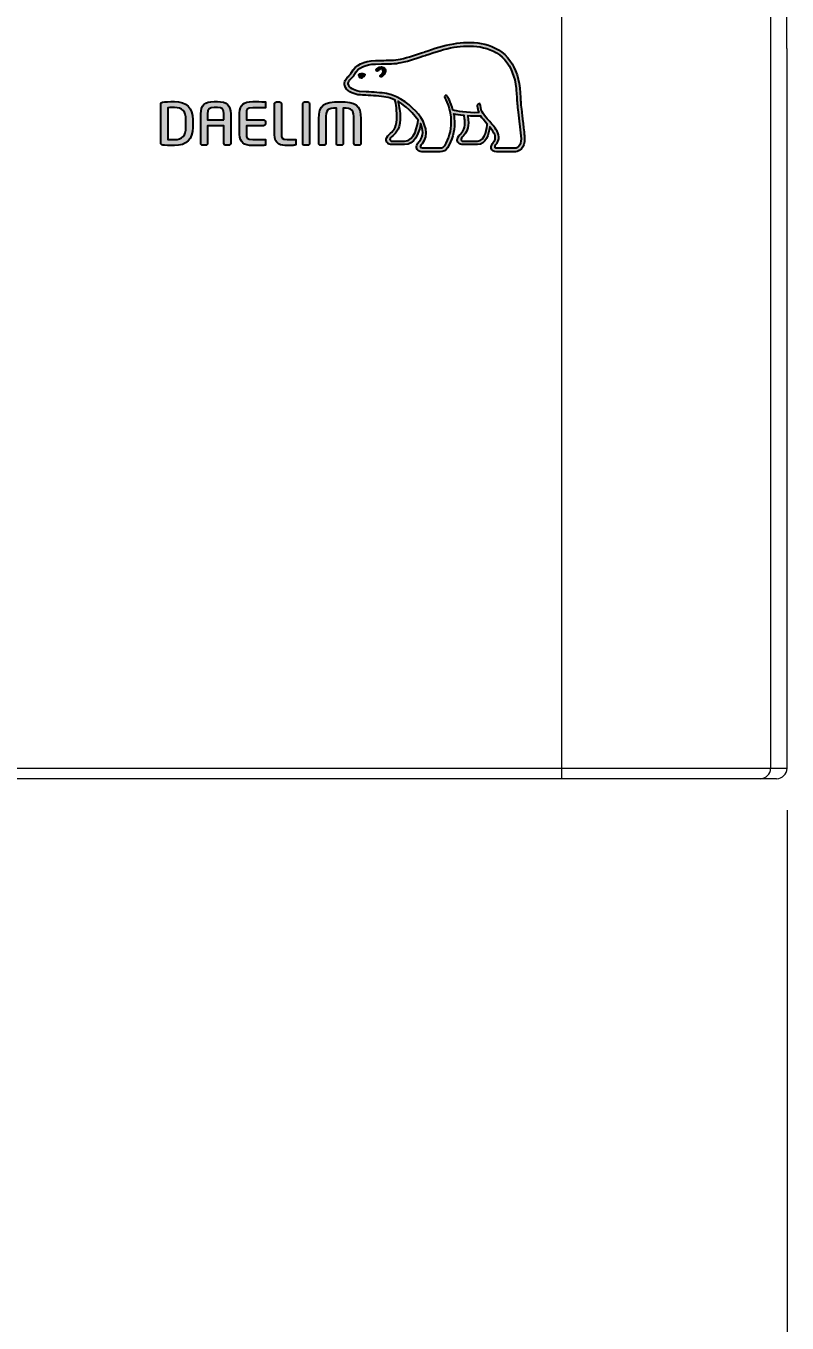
# Model space of a CAD drawing. Extents: x 4791 to 7950, y -233 to 2082.
# Drawn here: x 5940.9 to 6013.8, y 175.9 to 300.2 of the extents above; entities that cross this region are included whole.
import ezdxf

# ---------------------------------------------------------------- set-up
doc = ezdxf.new("R2010")
doc.units = 0
doc.header["$LTSCALE"] = 1.7
doc.header["$MEASUREMENT"] = 0
doc.header["$PDMODE"] = 3
doc.header["$PDSIZE"] = -10
doc.layers.get('0').update_dxf_attribs({"linetype": 'CONTINUOUS'})
doc.layers.get('DEFPOINTS').update_dxf_attribs({"linetype": 'CONTINUOUS'})
doc.layers.add('1', color=7, linetype='CONTINUOUS', true_color=0xffffff)
doc.layers.add('레이어 1', color=7, linetype='CONTINUOUS')
doc.layers.add('레이어 4', color=7, linetype='CONTINUOUS')
doc.styles.add('Daelim Dimension', font='')
doc.styles.get('Daelim Dimension').set_extended_font_data('나눔고딕')
doc.dimstyles.new('DEFAULT', dxfattribs={"dimscale": 2, "dimtxt": 2, "dimasz": 2, "dimexe": 0, "dimexo": 2, "dimgap": 1, "dimtad": 1, "dimdec": 1, "dimzin": 9, "dimdsep": 46, "dimtxsty": 'Daelim Dimension', "dimcen": 0.5, "dimclrd": 252, "dimclre": 252, "dimclrt": 3, "dimadec": 1, "dimazin": 0, "dimtfac": 1, "dimtdec": 1, "dimtix": 1, "dimtmove": 0, "dimatfit": 3, "dimfxl": 1, "dimtolj": 1, "dimtzin": 1, "dimlwd": 9, "dimlwe": 9, "dimarcsym": 0})

# ---------------------------------------------------------------- blocks, each defined once
blk = doc.blocks.new('*D10')
at = {"color": 5, "lineweight": 9, "ltscale": 0.5, "transparency": 16777216}
for p, q in [((6013.8, 225.09), (6013.8, 81.93)), ((5468.8, 224.09), (5468.8, 81.93)), ((5476.8, 83.93), (6005.8, 83.93))]:
    blk.add_line(p, q, dxfattribs=at)
at = {"color": 5, "ltscale": 0.5, "transparency": 16777216}
for points in [[(5476.8, 85.26), (5476.8, 82.59), (5468.8, 83.93)], [(6005.8, 85.26), (6005.8, 82.59), (6013.8, 83.93)]]:
    blk.add_solid(points, dxfattribs=at)
at = {"layer": 'DEFPOINTS', "color": 0, "ltscale": 0.5, "transparency": 16777216}
for p in [(6013.8, 229.09), (5468.8, 228.09), (6013.8, 83.93)]:
    blk.add_point(p, dxfattribs=at)
at = {"color": 7, "ltscale": 0.5, "transparency": 16777216, "insert": (5741.3, 96.7), "char_height": 20, "attachment_point": 5, "style": 'Daelim Dimension'}
blk.add_mtext('\\A1;545', dxfattribs=at)

msp = doc.modelspace()

# ---------------------------------------------------------------- hatches: boundary and pattern name
at = {"ltscale": 0.5, "true_color": 0x939598}
h = msp.add_hatch(color=252, dxfattribs=at)
h.dxf.hatch_style = 1
edge = h.paths.add_edge_path()
edge.add_spline(control_points=[(5973.35, 295.53), (5973.4, 295.6), (5973.36, 295.61), (5973.36, 295.61), (5973.34, 295.62), (5973.32, 295.63), (5973.3, 295.63)], knot_values=[0.937491, 0.937491, 0.937491, 0.937491, 1.937491, 1.937491, 1.937491, 2, 2, 2, 2], degree=3, periodic=0)
edge.add_spline(control_points=[(5973.3, 295.63), (5973.27, 295.65), (5973.23, 295.65), (5973.19, 295.66)], knot_values=[0.812494, 0.812494, 0.812494, 0.812494, 0.937491, 0.937491, 0.937491, 0.937491], degree=3, periodic=0)
edge.add_spline(control_points=[(5973.19, 295.66), (5973.16, 295.66), (5973.12, 295.67), (5973.09, 295.67)], knot_values=[0.687496, 0.687496, 0.687496, 0.687496, 0.812494, 0.812494, 0.812494, 0.812494], degree=3, periodic=0)
edge.add_spline(control_points=[(5973.09, 295.67), (5973.06, 295.67), (5973.03, 295.67), (5973, 295.67)], knot_values=[0.562499, 0.562499, 0.562499, 0.562499, 0.687496, 0.687496, 0.687496, 0.687496], degree=3, periodic=0)
edge.add_spline(control_points=[(5973, 295.67), (5972.96, 295.66), (5972.92, 295.66), (5972.89, 295.65)], knot_values=[0.375003, 0.375003, 0.375003, 0.375003, 0.562499, 0.562499, 0.562499, 0.562499], degree=3, periodic=0)
edge.add_spline(control_points=[(5972.89, 295.65), (5972.85, 295.64), (5972.82, 295.63), (5972.81, 295.62)], knot_values=[0.125007, 0.125007, 0.125007, 0.125007, 0.375003, 0.375003, 0.375003, 0.375003], degree=3, periodic=0)
edge.add_spline(control_points=[(5972.81, 295.62), (5972.8, 295.62), (5972.8, 295.62), (5972.8, 295.62)], knot_values=[0, 0, 0, 0, 0.125007, 0.125007, 0.125007, 0.125007], degree=3, periodic=0)
edge.add_spline(control_points=[(5972.8, 295.62), (5972.74, 295.6), (5972.75, 295.54), (5972.75, 295.54), (5972.75, 295.54), (5972.75, 295.46), (5972.88, 295.31)], knot_values=[4, 4, 4, 4, 5, 5, 5, 6, 6, 6, 6], degree=3, periodic=0)
edge.add_spline(control_points=[(5972.88, 295.31), (5972.94, 295.24), (5973.05, 295.28), (5973.05, 295.28), (5973.05, 295.28), (5973.2, 295.32), (5973.35, 295.53)], knot_values=[2, 2, 2, 2, 3, 3, 3, 4, 4, 4, 4], degree=3, periodic=0)
at = {"layer": '레이어 1', "true_color": 0x939598}
h = msp.add_hatch(color=252, dxfattribs=at)
h.dxf.hatch_style = 1
edge = h.paths.add_edge_path(flags=16)
edge.add_spline(control_points=[(5988.09, 288.71), (5987.92, 288.52), (5987.71, 288.52), (5987.7, 288.52), (5987.7, 288.52), (5986, 288.52), (5986, 288.52), (5985.93, 288.52), (5985.88, 288.54), (5985.85, 288.57), (5985.83, 288.59), (5985.82, 288.63), (5985.82, 288.68), (5985.82, 288.78), (5985.89, 288.86), (5985.96, 288.96), (5986.03, 289.05), (5986.1, 289.13), (5986.13, 289.24), (5986.23, 289.49), (5986.22, 289.76), (5986.1, 289.99), (5985.9, 290.42), (5985.6, 290.76), (5985.31, 291.08), (5985.31, 291.08), (5985.22, 291.19), (5985.22, 291.19), (5984.84, 291.61), (5984.45, 292.04), (5984.42, 292.63), (5984.41, 292.75), (5984.36, 292.82), (5984.28, 292.82), (5984.28, 292.82), (5984.17, 292.76), (5984.17, 292.76), (5984.14, 292.73), (5984.12, 292.68), (5984.12, 292.62), (5984.12, 292.62), (5984.12, 292.6), (5984.12, 292.6), (5984.14, 292.39), (5984.19, 292.18), (5984.28, 291.97), (5984.28, 291.97), (5984.29, 291.94), (5984.29, 291.94), (5984.29, 291.94), (5984.27, 291.94), (5984.27, 291.94), (5983.17, 291.9), (5982.09, 292.11), (5981.78, 292.18), (5981.58, 292.97), (5981.27, 293.49), (5981.25, 293.51), (5981.23, 293.55), (5981.19, 293.58), (5981.15, 293.59), (5981.15, 293.59), (5981.06, 293.58), (5981.05, 293.58), (5981.04, 293.56), (5981.03, 293.54), (5980.99, 293.49), (5980.99, 293.49), (5980.99, 293.46), (5980.99, 293.46), (5980.99, 293.46), (5981.01, 293.35), (5981.01, 293.35), (5981.04, 293.31), (5981.6, 292.33), (5981.6, 291.02), (5981.6, 290.22), (5981.39, 289.46), (5980.97, 288.76), (5980.87, 288.6), (5980.74, 288.52), (5980.55, 288.52), (5980.55, 288.52), (5978.86, 288.52), (5978.86, 288.52), (5978.81, 288.52), (5978.69, 288.56), (5978.69, 288.68), (5978.69, 288.75), (5978.75, 288.86), (5978.86, 288.98), (5979.56, 289.76), (5979.15, 290.98), (5978.48, 291.78), (5977.83, 292.55), (5976.77, 293.53), (5975.41, 293.77), (5974.93, 293.86), (5974.13, 293.9), (5973.49, 293.94), (5973.49, 293.94), (5972.85, 293.98), (5972.85, 293.98), (5972.51, 294.01), (5971.97, 294.21), (5971.8, 294.53), (5971.73, 294.66), (5971.74, 294.79), (5971.82, 294.94), (5971.88, 295.04), (5971.96, 295.11), (5972.05, 295.21), (5972.16, 295.32), (5972.27, 295.43), (5972.35, 295.58), (5972.35, 295.58), (5972.38, 295.62), (5972.38, 295.62), (5972.7, 296.24), (5973.37, 296.57), (5974.37, 296.6), (5974.37, 296.6), (5974.93, 296.61), (5974.93, 296.61), (5975.55, 296.61), (5976.25, 296.61), (5976.82, 296.74), (5977.63, 296.91), (5978.44, 297.19), (5979.16, 297.43), (5979.16, 297.43), (5979.18, 297.44), (5979.18, 297.44), (5980.06, 297.74), (5980.98, 298.05), (5981.91, 298.21), (5983.41, 298.45), (5985.46, 298.44), (5986.76, 296.99), (5987.35, 296.32), (5987.72, 295.4), (5987.85, 294.25), (5987.85, 294.25), (5987.84, 294.25), (5987.84, 294.25), (5987.85, 294.23), (5987.86, 294.1), (5987.91, 293.37), (5987.93, 293.02), (5987.94, 292.65), (5988.04, 291.98), (5988.04, 291.98), (5988.3, 289.72), (5988.3, 289.72), (5988.3, 289.72), (5988.31, 289.44), (5988.31, 289.44), (5988.31, 289.12), (5988.24, 288.87), (5988.09, 288.71)], knot_values=[0, 0, 0, 0, 1, 1, 1, 2, 2, 2, 3, 3, 3, 4, 4, 4, 5, 5, 5, 6, 6, 6, 7, 7, 7, 8, 8, 8, 9, 9, 9, 10, 10, 10, 11, 11, 11, 12, 12, 12, 13, 13, 13, 14, 14, 14, 15, 15, 15, 16, 16, 16, 17, 17, 17, 18, 18, 18, 19, 19, 19, 20, 20, 20, 21, 21, 21, 22, 22, 22, 23, 23, 23, 24, 24, 24, 25, 25, 25, 26, 26, 26, 27, 27, 27, 28, 28, 28, 29, 29, 29, 30, 30, 30, 31, 31, 31, 32, 32, 32, 33, 33, 33, 34, 34, 34, 35, 35, 35, 36, 36, 36, 37, 37, 37, 38, 38, 38, 39, 39, 39, 40, 40, 40, 41, 41, 41, 42, 42, 42, 43, 43, 43, 44, 44, 44, 45, 45, 45, 46, 46, 46, 47, 47, 47, 48, 48, 48, 49, 49, 49, 50, 50, 50, 51, 51, 51, 52, 52, 52, 53, 53, 53, 53], degree=3, periodic=0)
edge = h.paths.add_edge_path(flags=16)
edge.add_spline(control_points=[(5984.15, 289.2), (5984.15, 289.2), (5982.76, 289.2), (5982.76, 289.2), (5982.65, 289.2), (5982.57, 289.28), (5982.57, 289.39), (5982.57, 289.46), (5982.63, 289.55), (5982.69, 289.62), (5982.98, 289.89), (5983.27, 290.26), (5983.27, 290.97), (5983.27, 290.97), (5983.25, 291.29), (5983.25, 291.29), (5983.25, 291.29), (5983.2, 291.61), (5983.2, 291.61), (5983.2, 291.61), (5983.2, 291.63), (5983.2, 291.63), (5983.2, 291.63), (5983.22, 291.62), (5983.22, 291.62), (5983.48, 291.61), (5983.98, 291.58), (5984.46, 291.6), (5984.59, 291.41), (5984.78, 291.16), (5985.07, 290.82), (5985.06, 290.66), (5984.92, 289.2), (5984.15, 289.2)], knot_values=[0, 0, 0, 0, 1, 1, 1, 2, 2, 2, 3, 3, 3, 4, 4, 4, 5, 5, 5, 6, 6, 6, 7, 7, 7, 8, 8, 8, 9, 9, 9, 10, 10, 10, 11, 11, 11, 11], degree=3, periodic=0)
edge = h.paths.add_edge_path(flags=16)
edge.add_spline(control_points=[(5977.16, 289.2), (5977.16, 289.2), (5975.94, 289.2), (5975.94, 289.2), (5975.85, 289.2), (5975.75, 289.28), (5975.75, 289.39), (5975.75, 289.45), (5975.8, 289.54), (5975.91, 289.62), (5976.22, 289.87), (5976.69, 290.24), (5976.74, 291.27), (5976.74, 291.27), (5976.74, 291.55), (5976.74, 291.55), (5976.74, 291.99), (5976.64, 292.52), (5976.55, 292.99), (5976.55, 292.99), (5976.53, 293.04), (5976.53, 293.04), (5976.53, 293.04), (5976.57, 293.01), (5976.57, 293.01), (5976.76, 292.9), (5977.75, 292.22), (5978.46, 291.22), (5978.4, 290.75), (5978.14, 289.2), (5977.16, 289.2)], knot_values=[0, 0, 0, 0, 1, 1, 1, 2, 2, 2, 3, 3, 3, 4, 4, 4, 5, 5, 5, 6, 6, 6, 7, 7, 7, 8, 8, 8, 9, 9, 9, 10, 10, 10, 10], degree=3, periodic=0)
edge = h.paths.add_edge_path()
edge.add_spline(control_points=[(5988.64, 289.75), (5988.64, 289.76), (5988.38, 292.02), (5988.38, 292.02), (5988.29, 292.7), (5988.27, 293.06), (5988.26, 293.38), (5988.26, 293.38), (5988.2, 294.28), (5988.2, 294.28), (5988.06, 295.51), (5987.66, 296.5), (5987.02, 297.22), (5985.62, 298.79), (5983.44, 298.81), (5981.86, 298.55), (5980.88, 298.39), (5979.96, 298.07), (5979.06, 297.76), (5979.06, 297.76), (5979.03, 297.75), (5979.03, 297.75), (5978.33, 297.51), (5977.53, 297.24), (5976.75, 297.07), (5976.21, 296.96), (5975.54, 296.95), (5974.95, 296.95), (5974.95, 296.95), (5974.36, 296.94), (5974.36, 296.94), (5973.23, 296.92), (5972.46, 296.52), (5972.07, 295.78), (5972.07, 295.78), (5972.05, 295.75), (5972.05, 295.75), (5971.99, 295.64), (5971.89, 295.54), (5971.81, 295.46), (5971.71, 295.36), (5971.61, 295.25), (5971.53, 295.12), (5971.45, 294.98), (5971.4, 294.84), (5971.4, 294.7), (5971.4, 294.59), (5971.43, 294.47), (5971.49, 294.36), (5971.73, 293.91), (5972.42, 293.67), (5972.83, 293.64), (5972.83, 293.64), (5973.43, 293.6), (5973.44, 293.6), (5974.04, 293.56), (5974.87, 293.52), (5975.35, 293.43), (5975.63, 293.38), (5975.95, 293.28), (5976.24, 293.14), (5976.26, 293.07), (5976.42, 292.39), (5976.42, 291.55), (5976.42, 291.55), (5976.41, 291.29), (5976.41, 291.29), (5976.37, 290.4), (5975.98, 290.1), (5975.7, 289.87), (5975.67, 289.85), (5975.42, 289.64), (5975.4, 289.39), (5975.39, 289.25), (5975.43, 289.12), (5975.52, 289.03), (5975.61, 288.93), (5975.75, 288.87), (5975.94, 288.87), (5975.94, 288.87), (5977.16, 288.87), (5977.16, 288.87), (5978.08, 288.87), (5978.53, 289.86), (5978.67, 290.78), (5978.67, 290.78), (5978.67, 290.91), (5978.67, 290.91), (5978.67, 290.91), (5978.71, 290.85), (5978.71, 290.85), (5978.82, 290.59), (5978.89, 290.27), (5978.89, 290.04), (5978.89, 289.71), (5978.79, 289.42), (5978.6, 289.21), (5978.55, 289.16), (5978.3, 288.9), (5978.3, 288.65), (5978.3, 288.65), (5978.31, 288.61), (5978.31, 288.61), (5978.34, 288.31), (5978.58, 288.18), (5978.81, 288.18), (5978.81, 288.18), (5980.55, 288.18), (5980.55, 288.18), (5980.86, 288.18), (5981.11, 288.32), (5981.27, 288.58), (5981.71, 289.32), (5981.94, 290.12), (5981.94, 290.95), (5981.94, 291.21), (5981.91, 291.49), (5981.86, 291.78), (5981.86, 291.78), (5981.86, 291.81), (5981.86, 291.81), (5981.86, 291.81), (5981.88, 291.8), (5981.88, 291.8), (5982.09, 291.76), (5982.43, 291.7), (5982.84, 291.66), (5982.84, 291.66), (5982.85, 291.66), (5982.85, 291.66), (5982.85, 291.66), (5982.91, 291.34), (5982.91, 291.34), (5982.91, 291.34), (5982.92, 291.26), (5982.92, 291.26), (5982.92, 291.26), (5982.94, 290.98), (5982.94, 290.98), (5982.94, 290.3), (5982.63, 290.01), (5982.47, 289.85), (5982.46, 289.85), (5982.23, 289.61), (5982.21, 289.41), (5982.21, 289.41), (5982.2, 289.34), (5982.2, 289.34), (5982.2, 289.28), (5982.22, 289.15), (5982.33, 289.03), (5982.43, 288.93), (5982.59, 288.87), (5982.79, 288.87), (5982.79, 288.87), (5984.15, 288.87), (5984.15, 288.87), (5984.97, 288.87), (5985.22, 289.92), (5985.32, 290.51), (5985.32, 290.51), (5985.32, 290.57), (5985.32, 290.57), (5985.32, 290.57), (5985.35, 290.52), (5985.35, 290.52), (5985.54, 290.28), (5985.71, 290.01), (5985.79, 289.84), (5985.83, 289.76), (5985.85, 289.66), (5985.85, 289.56), (5985.85, 289.56), (5985.82, 289.37), (5985.82, 289.37), (5985.79, 289.26), (5985.72, 289.16), (5985.65, 289.07), (5985.54, 288.93), (5985.44, 288.79), (5985.44, 288.62), (5985.44, 288.62), (5985.45, 288.53), (5985.45, 288.53), (5985.5, 288.3), (5985.68, 288.18), (5985.96, 288.18), (5985.96, 288.18), (5987.7, 288.18), (5987.7, 288.18), (5987.74, 288.18), (5988.08, 288.18), (5988.35, 288.47), (5988.56, 288.7), (5988.66, 289.02), (5988.66, 289.44), (5988.66, 289.44), (5988.64, 289.75), (5988.64, 289.75)], knot_values=[0, 0, 0, 0, 1, 1, 1, 2, 2, 2, 3, 3, 3, 4, 4, 4, 5, 5, 5, 6, 6, 6, 7, 7, 7, 8, 8, 8, 9, 9, 9, 10, 10, 10, 11, 11, 11, 12, 12, 12, 13, 13, 13, 14, 14, 14, 15, 15, 15, 16, 16, 16, 17, 17, 17, 18, 18, 18, 19, 19, 19, 20, 20, 20, 21, 21, 21, 22, 22, 22, 23, 23, 23, 24, 24, 24, 25, 25, 25, 26, 26, 26, 27, 27, 27, 28, 28, 28, 29, 29, 29, 30, 30, 30, 31, 31, 31, 32, 32, 32, 33, 33, 33, 34, 34, 34, 35, 35, 35, 36, 36, 36, 37, 37, 37, 38, 38, 38, 39, 39, 39, 40, 40, 40, 41, 41, 41, 42, 42, 42, 43, 43, 43, 44, 44, 44, 45, 45, 45, 46, 46, 46, 47, 47, 47, 48, 48, 48, 49, 49, 49, 50, 50, 50, 51, 51, 51, 52, 52, 52, 53, 53, 53, 54, 54, 54, 55, 55, 55, 56, 56, 56, 57, 57, 57, 58, 58, 58, 59, 59, 59, 60, 60, 60, 61, 61, 61, 62, 62, 62, 63, 63, 63, 64, 64, 64, 65, 65, 65, 66, 66, 66, 66], degree=3, periodic=0)
edge = h.paths.add_edge_path(flags=0)
edge.add_spline(control_points=[(5972.8, 295.62), (5972.8, 295.62), (5973.05, 295.73), (5973.36, 295.61), (5973.36, 295.61), (5973.4, 295.6), (5973.35, 295.53), (5973.2, 295.32), (5973.05, 295.28), (5973.05, 295.28), (5973.05, 295.28), (5972.94, 295.24), (5972.88, 295.31), (5972.75, 295.46), (5972.75, 295.54), (5972.75, 295.54), (5972.75, 295.54), (5972.74, 295.6), (5972.8, 295.62)], knot_values=[0, 0, 0, 0, 1, 1, 1, 2, 2, 2, 3, 3, 3, 4, 4, 4, 5, 5, 5, 6, 6, 6, 6], degree=3, periodic=0)
edge = h.paths.add_edge_path(flags=0)
edge.add_spline(control_points=[(5974.46, 296.09), (5974.43, 296.04), (5974.42, 295.98), (5974.46, 295.94), (5974.5, 295.9), (5974.57, 295.91), (5974.61, 295.95), (5974.63, 295.98), (5974.84, 296.22), (5975.02, 296.1), (5975.08, 296.05), (5975.11, 295.98), (5975.1, 295.9), (5975.08, 295.76), (5974.96, 295.6), (5974.88, 295.55), (5974.83, 295.52), (5974.8, 295.46), (5974.82, 295.41), (5974.85, 295.36), (5974.91, 295.34), (5974.96, 295.37), (5975.11, 295.44), (5975.3, 295.68), (5975.32, 295.9), (5975.34, 296.06), (5975.27, 296.18), (5975.15, 296.27), (5974.88, 296.46), (5974.58, 296.21), (5974.46, 296.09)], knot_values=[0, 0, 0, 0, 1, 1, 1, 2, 2, 2, 3, 3, 3, 4, 4, 4, 5, 5, 5, 6, 6, 6, 7, 7, 7, 8, 8, 8, 9, 9, 9, 10, 10, 10, 10], degree=3, periodic=0)
edge = h.paths.add_edge_path(flags=0)
edge.add_spline(control_points=[(5974.43, 295.9), (5974.43, 295.9), (5974.43, 295.9), (5974.43, 295.9), (5974.43, 295.9), (5974.43, 295.9), (5974.43, 295.9)], knot_values=[0, 0, 0, 0, 1, 1, 1, 2, 2, 2, 2], degree=3, periodic=0)
h = msp.add_hatch(color=252, dxfattribs=at)
h.dxf.hatch_style = 2
edge = h.paths.add_edge_path()
edge.add_spline(control_points=[(5974.46, 296.09), (5974.43, 296.04), (5974.42, 295.98), (5974.46, 295.94), (5974.5, 295.9), (5974.57, 295.91), (5974.61, 295.95), (5974.63, 295.98), (5974.84, 296.22), (5975.02, 296.1), (5975.08, 296.05), (5975.11, 295.98), (5975.1, 295.9), (5975.08, 295.76), (5974.96, 295.6), (5974.88, 295.55), (5974.83, 295.52), (5974.8, 295.46), (5974.82, 295.41), (5974.85, 295.36), (5974.91, 295.34), (5974.96, 295.37), (5975.11, 295.44), (5975.3, 295.68), (5975.32, 295.9), (5975.34, 296.06), (5975.27, 296.18), (5975.15, 296.27), (5974.88, 296.46), (5974.58, 296.21), (5974.46, 296.09)], knot_values=[0, 0, 0, 0, 1, 1, 1, 2, 2, 2, 3, 3, 3, 4, 4, 4, 5, 5, 5, 6, 6, 6, 7, 7, 7, 8, 8, 8, 9, 9, 9, 10, 10, 10, 10], degree=3, periodic=0)
h = msp.add_hatch(color=252, dxfattribs=at)
h.dxf.hatch_style = 2
edge = h.paths.add_edge_path()
edge.add_spline(control_points=[(5956.21, 290.53), (5956.21, 289.73), (5955.84, 289.35), (5955.1, 289.35), (5955.1, 289.35), (5954.59, 289.36), (5954.46, 289.36), (5954.46, 289.36), (5954.46, 292.4), (5954.46, 292.4), (5954.72, 292.43), (5955.1, 292.43), (5955.1, 292.43), (5955.86, 292.43), (5956.21, 292.07), (5956.21, 291.25), (5956.21, 291.25), (5956.21, 290.53), (5956.21, 290.53)], knot_values=[0, 0, 0, 0, 1, 1, 1, 2, 2, 2, 3, 3, 3, 4, 4, 4, 5, 5, 5, 6, 6, 6, 6], degree=3, periodic=0)
edge = h.paths.add_edge_path()
edge.add_spline(control_points=[(5955.1, 293), (5954.68, 293), (5954.15, 292.98), (5953.97, 292.95), (5953.86, 292.93), (5953.79, 292.85), (5953.79, 292.74), (5953.79, 292.74), (5953.79, 289.04), (5953.79, 289.04), (5953.79, 288.93), (5953.86, 288.85), (5953.98, 288.83), (5954.14, 288.8), (5954.68, 288.78), (5955.1, 288.78), (5956.25, 288.78), (5956.86, 289.38), (5956.86, 290.53), (5956.86, 290.53), (5956.86, 291.25), (5956.86, 291.25), (5956.86, 292.4), (5956.25, 293), (5955.1, 293)], knot_values=[0, 0, 0, 0, 1, 1, 1, 2, 2, 2, 3, 3, 3, 4, 4, 4, 5, 5, 5, 6, 6, 6, 7, 7, 7, 8, 8, 8, 8], degree=3, periodic=0)
h = msp.add_hatch(color=252, dxfattribs=at)
h.dxf.hatch_style = 2
edge = h.paths.add_edge_path()
edge.add_spline(control_points=[(5959.84, 291.26), (5959.84, 291.26), (5958.28, 291.26), (5958.28, 291.26), (5958.28, 291.31), (5958.28, 291.81), (5958.28, 291.81), (5958.28, 292.33), (5958.44, 292.42), (5958.9, 292.42), (5958.9, 292.42), (5959.22, 292.42), (5959.22, 292.42), (5959.69, 292.42), (5959.84, 292.33), (5959.84, 291.81), (5959.84, 291.81), (5959.84, 291.31), (5959.84, 291.26)], knot_values=[0, 0, 0, 0, 1, 1, 1, 2, 2, 2, 3, 3, 3, 4, 4, 4, 5, 5, 5, 6, 6, 6, 6], degree=3, periodic=0)
edge = h.paths.add_edge_path()
edge.add_spline(control_points=[(5959.22, 293), (5959.22, 293), (5958.9, 293), (5958.9, 293), (5958.02, 293), (5957.63, 292.64), (5957.63, 291.81), (5957.63, 291.81), (5957.63, 289), (5957.63, 289), (5957.63, 288.9), (5957.71, 288.81), (5957.8, 288.81), (5957.8, 288.81), (5958.11, 288.81), (5958.11, 288.81), (5958.22, 288.81), (5958.28, 288.91), (5958.28, 289), (5958.28, 289), (5958.28, 290.61), (5958.28, 290.68), (5958.28, 290.68), (5959.84, 290.68), (5959.84, 290.68), (5959.84, 290.61), (5959.84, 289), (5959.84, 289), (5959.84, 288.9), (5959.92, 288.81), (5960.02, 288.81), (5960.02, 288.81), (5960.32, 288.81), (5960.32, 288.81), (5960.43, 288.81), (5960.5, 288.91), (5960.5, 289), (5960.5, 289), (5960.5, 291.81), (5960.5, 291.81), (5960.5, 292.64), (5960.11, 293), (5959.22, 293)], knot_values=[0, 0, 0, 0, 1, 1, 1, 2, 2, 2, 3, 3, 3, 4, 4, 4, 5, 5, 5, 6, 6, 6, 7, 7, 7, 8, 8, 8, 9, 9, 9, 10, 10, 10, 11, 11, 11, 12, 12, 12, 13, 13, 13, 14, 14, 14, 14], degree=3, periodic=0)
h = msp.add_hatch(color=252, dxfattribs=at)
h.dxf.hatch_style = 2
edge = h.paths.add_edge_path()
edge.add_spline(control_points=[(5961.34, 291.93), (5961.34, 291.93), (5961.34, 289.85), (5961.34, 289.85), (5961.34, 289.13), (5961.75, 288.78), (5962.6, 288.78), (5962.98, 288.78), (5963.49, 288.78), (5963.7, 288.8), (5963.69, 288.8), (5963.8, 288.81), (5963.8, 288.81), (5963.8, 288.81), (5963.83, 288.82), (5963.83, 288.82), (5963.83, 288.82), (5963.83, 289.37), (5963.83, 289.37), (5963.83, 289.37), (5962.61, 289.37), (5962.61, 289.37), (5962, 289.37), (5962, 289.54), (5962, 289.85), (5962, 289.85), (5962, 290.62), (5962, 290.68), (5962.06, 290.68), (5963.64, 290.68), (5963.64, 290.68), (5963.74, 290.68), (5963.82, 290.76), (5963.82, 290.86), (5963.82, 290.86), (5963.82, 291.07), (5963.82, 291.07), (5963.82, 291.17), (5963.74, 291.25), (5963.64, 291.25), (5963.64, 291.25), (5962.06, 291.25), (5962, 291.25), (5962, 291.31), (5962, 291.93), (5962, 291.93), (5962, 292.24), (5962, 292.41), (5962.61, 292.41), (5962.61, 292.41), (5963.83, 292.4), (5963.83, 292.4), (5963.83, 292.4), (5963.83, 292.96), (5963.83, 292.96), (5963.83, 292.96), (5963.7, 292.97), (5963.7, 292.97), (5963.46, 292.99), (5962.91, 293), (5962.6, 293), (5961.75, 293), (5961.34, 292.65), (5961.34, 291.93)], knot_values=[0, 0, 0, 0, 1, 1, 1, 2, 2, 2, 3, 3, 3, 4, 4, 4, 5, 5, 5, 6, 6, 6, 7, 7, 7, 8, 8, 8, 9, 9, 9, 10, 10, 10, 11, 11, 11, 12, 12, 12, 13, 13, 13, 14, 14, 14, 15, 15, 15, 16, 16, 16, 17, 17, 17, 18, 18, 18, 19, 19, 19, 20, 20, 20, 21, 21, 21, 21], degree=3, periodic=0)
at = {"layer": '레이어 4', "true_color": 0x939598}
h = msp.add_hatch(color=252, dxfattribs=at)
h.dxf.hatch_style = 2
edge = h.paths.add_edge_path()
edge.add_spline(control_points=[(5964.88, 292.96), (5964.78, 292.96), (5964.69, 292.88), (5964.69, 292.78), (5964.69, 292.78), (5964.69, 289.85), (5964.69, 289.85), (5964.69, 288.9), (5965.35, 288.78), (5965.91, 288.78), (5966.33, 288.78), (5966.44, 288.79), (5966.56, 288.81), (5966.56, 288.81), (5966.63, 288.83), (5966.63, 288.83), (5966.63, 288.83), (5966.73, 288.84), (5966.73, 288.84), (5966.73, 288.84), (5966.75, 288.84), (5966.75, 288.84), (5966.75, 288.84), (5966.75, 289.37), (5966.75, 289.37), (5966.75, 289.37), (5965.92, 289.37), (5965.92, 289.37), (5965.35, 289.37), (5965.35, 289.58), (5965.35, 289.79), (5965.35, 289.79), (5965.35, 292.78), (5965.35, 292.78), (5965.35, 292.88), (5965.27, 292.96), (5965.17, 292.96), (5965.17, 292.96), (5964.88, 292.96), (5964.88, 292.96)], knot_values=[0, 0, 0, 0, 1, 1, 1, 2, 2, 2, 3, 3, 3, 4, 4, 4, 5, 5, 5, 6, 6, 6, 7, 7, 7, 8, 8, 8, 9, 9, 9, 10, 10, 10, 11, 11, 11, 12, 12, 12, 13, 13, 13, 13], degree=3, periodic=0)
h = msp.add_hatch(color=252, dxfattribs=at)
h.dxf.hatch_style = 2
edge = h.paths.add_edge_path()
edge.add_spline(control_points=[(5967.57, 292.96), (5967.46, 292.96), (5967.4, 292.87), (5967.4, 292.79), (5967.4, 292.79), (5967.4, 289), (5967.4, 289), (5967.4, 288.9), (5967.47, 288.81), (5967.57, 288.81), (5967.57, 288.81), (5967.88, 288.81), (5967.88, 288.81), (5967.99, 288.81), (5968.05, 288.91), (5968.05, 289), (5968.05, 289), (5968.05, 292.79), (5968.05, 292.79), (5968.05, 292.89), (5967.98, 292.96), (5967.88, 292.96), (5967.88, 292.96), (5967.57, 292.96), (5967.57, 292.96)], knot_values=[0, 0, 0, 0, 1, 1, 1, 2, 2, 2, 3, 3, 3, 4, 4, 4, 5, 5, 5, 6, 6, 6, 7, 7, 7, 8, 8, 8, 8], degree=3, periodic=0)
h = msp.add_hatch(color=252, dxfattribs=at)
h.dxf.hatch_style = 2
edge = h.paths.add_edge_path()
edge.add_spline(control_points=[(5968.94, 291.33), (5968.94, 291.33), (5968.94, 289), (5968.94, 289), (5968.94, 288.9), (5969.02, 288.81), (5969.12, 288.81), (5969.12, 288.81), (5969.43, 288.81), (5969.43, 288.81), (5969.54, 288.81), (5969.61, 288.91), (5969.61, 289), (5969.61, 289), (5969.61, 291.27), (5969.61, 291.27), (5969.61, 292.27), (5969.78, 292.37), (5970.62, 292.37), (5970.62, 292.31), (5970.62, 289), (5970.62, 289), (5970.62, 288.89), (5970.7, 288.81), (5970.8, 288.81), (5970.8, 288.81), (5971.11, 288.81), (5971.11, 288.81), (5971.22, 288.81), (5971.28, 288.91), (5971.28, 289), (5971.28, 289), (5971.28, 292.3), (5971.28, 292.37), (5971.68, 292.37), (5971.96, 292.33), (5972.11, 292.18), (5972.27, 292.02), (5972.3, 291.73), (5972.3, 291.27), (5972.3, 291.27), (5972.3, 289), (5972.3, 289), (5972.3, 288.9), (5972.38, 288.81), (5972.47, 288.81), (5972.47, 288.81), (5972.79, 288.81), (5972.79, 288.81), (5972.9, 288.81), (5972.96, 288.91), (5972.96, 289), (5972.96, 289), (5972.96, 291.33), (5972.96, 291.33), (5972.96, 292.74), (5972.46, 292.98), (5970.96, 292.98), (5969.44, 292.98), (5968.94, 292.74), (5968.94, 291.33)], knot_values=[0, 0, 0, 0, 1, 1, 1, 2, 2, 2, 3, 3, 3, 4, 4, 4, 5, 5, 5, 6, 6, 6, 7, 7, 7, 8, 8, 8, 9, 9, 9, 10, 10, 10, 11, 11, 11, 12, 12, 12, 13, 13, 13, 14, 14, 14, 15, 15, 15, 16, 16, 16, 17, 17, 17, 18, 18, 18, 19, 19, 19, 20, 20, 20, 20], degree=3, periodic=0)

# ---------------------------------------------------------------- linework, layer by layer
at = {"color": 252, "true_color": 0x939598}
msp.add_line((5977.11, 288.87), (5977.11, 288.87), dxfattribs=at)
at = {"layer": '1', "color": 7, "linetype": 'Continuous', "lineweight": 13}
for p, q in [((5992.23, 229.09), (5992.23, 307.09)), ((6012.23, 307.09), (6012.23, 229.09)), ((5929.96, 229.09), (5992.23, 229.09)), ((5992.23, 228.09), (5992.23, 229.09)), ((5992.23, 229.09), (6012.23, 229.09)), ((6012.23, 229.09), (6013.8, 229.09))]:
    msp.add_line(p, q, dxfattribs=at)
at = {"layer": '1', "color": 7, "linetype": 'Continuous', "lineweight": 18}
for p, q in [((6013.8, 229.09), (6013.8, 298.09)), ((5992.23, 228.09), (5931.58, 228.09)), ((6011.23, 228.09), (5992.23, 228.09)), ((6012.8, 228.09), (6011.23, 228.09))]:
    msp.add_line(p, q, dxfattribs=at)
for centre, major_axis, ratio, start_param, end_param in [((6013.64, 298.09), (0, 9), 0.017455, 4.712389, 5.889087), ((6012.8, 229.09), (0, -1), 0.999848, 0, 1.570796)]:
    msp.add_ellipse(centre, major_axis=major_axis, ratio=ratio, start_param=start_param, end_param=end_param, dxfattribs=at)
at = {"layer": '1', "color": 7, "linetype": 'Continuous', "lineweight": 13}
msp.add_ellipse((6011.23, 229.09), major_axis=(0, -1), ratio=0.999848, start_param=0, end_param=1.570796, dxfattribs=at)
at = {"layer": '레이어 1', "color": 252, "true_color": 0x939598}
for points, knots in [([(5988.64, 289.75), (5988.64, 289.76), (5988.38, 292.02), (5988.38, 292.02), (5988.29, 292.7), (5988.27, 293.06), (5988.26, 293.38), (5988.26, 293.38), (5988.2, 294.28), (5988.2, 294.28), (5988.06, 295.51), (5987.66, 296.5), (5987.02, 297.22), (5985.62, 298.79), (5983.44, 298.81), (5981.86, 298.55), (5980.88, 298.39), (5979.96, 298.07), (5979.06, 297.76), (5979.06, 297.76), (5979.03, 297.75), (5979.03, 297.75), (5978.33, 297.51), (5977.53, 297.24), (5976.75, 297.07), (5976.21, 296.96), (5975.54, 296.95), (5974.95, 296.95), (5974.95, 296.95), (5974.36, 296.94), (5974.36, 296.94), (5973.23, 296.92), (5972.46, 296.52), (5972.07, 295.78), (5972.07, 295.78), (5972.05, 295.75), (5972.05, 295.75), (5971.99, 295.64), (5971.89, 295.54), (5971.81, 295.46), (5971.71, 295.36), (5971.61, 295.25), (5971.53, 295.12), (5971.45, 294.98), (5971.4, 294.84), (5971.4, 294.7), (5971.4, 294.59), (5971.43, 294.47), (5971.49, 294.36), (5971.73, 293.91), (5972.42, 293.67), (5972.83, 293.64), (5972.83, 293.64), (5973.43, 293.6), (5973.44, 293.6), (5974.04, 293.56), (5974.87, 293.52), (5975.35, 293.43), (5975.63, 293.38), (5975.95, 293.28), (5976.24, 293.14), (5976.26, 293.07), (5976.42, 292.39), (5976.42, 291.55), (5976.42, 291.55), (5976.41, 291.29), (5976.41, 291.29), (5976.37, 290.4), (5975.98, 290.1), (5975.7, 289.87), (5975.67, 289.85), (5975.42, 289.64), (5975.4, 289.39), (5975.39, 289.25), (5975.43, 289.12), (5975.52, 289.03), (5975.61, 288.93), (5975.75, 288.87), (5975.94, 288.87), (5975.94, 288.87), (5977.16, 288.87), (5977.16, 288.87), (5978.08, 288.87), (5978.53, 289.86), (5978.67, 290.78), (5978.67, 290.78), (5978.67, 290.91), (5978.67, 290.91), (5978.67, 290.91), (5978.71, 290.85), (5978.71, 290.85), (5978.82, 290.59), (5978.89, 290.27), (5978.89, 290.04), (5978.89, 289.71), (5978.79, 289.42), (5978.6, 289.21), (5978.55, 289.16), (5978.3, 288.9), (5978.3, 288.65), (5978.3, 288.65), (5978.31, 288.61), (5978.31, 288.61), (5978.34, 288.31), (5978.58, 288.18), (5978.81, 288.18), (5978.81, 288.18), (5980.55, 288.18), (5980.55, 288.18), (5980.86, 288.18), (5981.11, 288.32), (5981.27, 288.58), (5981.71, 289.32), (5981.94, 290.12), (5981.94, 290.95), (5981.94, 291.21), (5981.91, 291.49), (5981.86, 291.78), (5981.86, 291.78), (5981.86, 291.81), (5981.86, 291.81), (5981.86, 291.81), (5981.88, 291.8), (5981.88, 291.8), (5982.09, 291.76), (5982.43, 291.7), (5982.84, 291.66), (5982.84, 291.66), (5982.85, 291.66), (5982.85, 291.66), (5982.85, 291.66), (5982.91, 291.34), (5982.91, 291.34), (5982.91, 291.34), (5982.92, 291.26), (5982.92, 291.26), (5982.92, 291.26), (5982.94, 290.98), (5982.94, 290.98), (5982.94, 290.3), (5982.63, 290.01), (5982.47, 289.85), (5982.46, 289.85), (5982.23, 289.61), (5982.21, 289.41), (5982.21, 289.41), (5982.2, 289.34), (5982.2, 289.34), (5982.2, 289.28), (5982.22, 289.15), (5982.33, 289.03), (5982.43, 288.93), (5982.59, 288.87), (5982.79, 288.87), (5982.79, 288.87), (5984.15, 288.87), (5984.15, 288.87), (5984.97, 288.87), (5985.22, 289.92), (5985.32, 290.51), (5985.32, 290.51), (5985.32, 290.57), (5985.32, 290.57), (5985.32, 290.57), (5985.35, 290.52), (5985.35, 290.52), (5985.54, 290.28), (5985.71, 290.01), (5985.79, 289.84), (5985.83, 289.76), (5985.85, 289.66), (5985.85, 289.56), (5985.85, 289.56), (5985.82, 289.37), (5985.82, 289.37), (5985.79, 289.26), (5985.72, 289.16), (5985.65, 289.07), (5985.54, 288.93), (5985.44, 288.79), (5985.44, 288.62), (5985.44, 288.62), (5985.45, 288.53), (5985.45, 288.53), (5985.5, 288.3), (5985.68, 288.18), (5985.96, 288.18), (5985.96, 288.18), (5987.7, 288.18), (5987.7, 288.18), (5987.74, 288.18), (5988.08, 288.18), (5988.35, 288.47), (5988.56, 288.7), (5988.66, 289.02), (5988.66, 289.44), (5988.66, 289.44), (5988.64, 289.75), (5988.64, 289.75)], [0, 0, 0, 0, 1, 1, 1, 2, 2, 2, 3, 3, 3, 4, 4, 4, 5, 5, 5, 6, 6, 6, 7, 7, 7, 8, 8, 8, 9, 9, 9, 10, 10, 10, 11, 11, 11, 12, 12, 12, 13, 13, 13, 14, 14, 14, 15, 15, 15, 16, 16, 16, 17, 17, 17, 18, 18, 18, 19, 19, 19, 20, 20, 20, 21, 21, 21, 22, 22, 22, 23, 23, 23, 24, 24, 24, 25, 25, 25, 26, 26, 26, 27, 27, 27, 28, 28, 28, 29, 29, 29, 30, 30, 30, 31, 31, 31, 32, 32, 32, 33, 33, 33, 34, 34, 34, 35, 35, 35, 36, 36, 36, 37, 37, 37, 38, 38, 38, 39, 39, 39, 40, 40, 40, 41, 41, 41, 42, 42, 42, 43, 43, 43, 44, 44, 44, 45, 45, 45, 46, 46, 46, 47, 47, 47, 48, 48, 48, 49, 49, 49, 50, 50, 50, 51, 51, 51, 52, 52, 52, 53, 53, 53, 54, 54, 54, 55, 55, 55, 56, 56, 56, 57, 57, 57, 58, 58, 58, 59, 59, 59, 60, 60, 60, 61, 61, 61, 62, 62, 62, 63, 63, 63, 64, 64, 64, 65, 65, 65, 66, 66, 66, 66]), ([(5974.46, 296.09), (5974.43, 296.04), (5974.42, 295.98), (5974.46, 295.94), (5974.5, 295.9), (5974.57, 295.91), (5974.61, 295.95), (5974.63, 295.98), (5974.84, 296.22), (5975.02, 296.1), (5975.08, 296.05), (5975.11, 295.98), (5975.1, 295.9), (5975.08, 295.76), (5974.96, 295.6), (5974.88, 295.55), (5974.83, 295.52), (5974.8, 295.46), (5974.82, 295.41), (5974.85, 295.36), (5974.91, 295.34), (5974.96, 295.37), (5975.11, 295.44), (5975.3, 295.68), (5975.32, 295.9), (5975.34, 296.06), (5975.27, 296.18), (5975.15, 296.27), (5974.88, 296.46), (5974.58, 296.21), (5974.46, 296.09)], [0, 0, 0, 0, 1, 1, 1, 2, 2, 2, 3, 3, 3, 4, 4, 4, 5, 5, 5, 6, 6, 6, 7, 7, 7, 8, 8, 8, 9, 9, 9, 10, 10, 10, 10]), ([(5972.8, 295.62), (5972.8, 295.62), (5973.05, 295.73), (5973.36, 295.61), (5973.36, 295.61), (5973.4, 295.6), (5973.35, 295.53), (5973.2, 295.32), (5973.05, 295.28), (5973.05, 295.28), (5973.05, 295.28), (5972.94, 295.24), (5972.88, 295.31), (5972.75, 295.46), (5972.75, 295.54), (5972.75, 295.54), (5972.75, 295.54), (5972.74, 295.6), (5972.8, 295.62)], [0, 0, 0, 0, 1, 1, 1, 2, 2, 2, 3, 3, 3, 4, 4, 4, 5, 5, 5, 6, 6, 6, 6]), ([(5974.43, 295.9), (5974.43, 295.9), (5974.43, 295.9), (5974.43, 295.9), (5974.43, 295.9), (5974.43, 295.9), (5974.43, 295.9)], [0, 0, 0, 0, 1, 1, 1, 2, 2, 2, 2]), ([(5955.1, 293), (5954.68, 293), (5954.15, 292.98), (5953.97, 292.95), (5953.86, 292.93), (5953.79, 292.85), (5953.79, 292.74), (5953.79, 292.74), (5953.79, 289.04), (5953.79, 289.04), (5953.79, 288.93), (5953.86, 288.85), (5953.98, 288.83), (5954.14, 288.8), (5954.68, 288.78), (5955.1, 288.78), (5956.25, 288.78), (5956.86, 289.38), (5956.86, 290.53), (5956.86, 290.53), (5956.86, 291.25), (5956.86, 291.25), (5956.86, 292.4), (5956.25, 293), (5955.1, 293)], [0, 0, 0, 0, 1, 1, 1, 2, 2, 2, 3, 3, 3, 4, 4, 4, 5, 5, 5, 6, 6, 6, 7, 7, 7, 8, 8, 8, 8]), ([(5956.21, 290.53), (5956.21, 289.73), (5955.84, 289.35), (5955.1, 289.35), (5955.1, 289.35), (5954.59, 289.36), (5954.46, 289.36), (5954.46, 289.36), (5954.46, 292.4), (5954.46, 292.4), (5954.72, 292.43), (5955.1, 292.43), (5955.1, 292.43), (5955.86, 292.43), (5956.21, 292.07), (5956.21, 291.25), (5956.21, 291.25), (5956.21, 290.53), (5956.21, 290.53)], [0, 0, 0, 0, 1, 1, 1, 2, 2, 2, 3, 3, 3, 4, 4, 4, 5, 5, 5, 6, 6, 6, 6]), ([(5959.22, 293), (5959.22, 293), (5958.9, 293), (5958.9, 293), (5958.02, 293), (5957.63, 292.64), (5957.63, 291.81), (5957.63, 291.81), (5957.63, 289), (5957.63, 289), (5957.63, 288.9), (5957.71, 288.81), (5957.8, 288.81), (5957.8, 288.81), (5958.11, 288.81), (5958.11, 288.81), (5958.22, 288.81), (5958.28, 288.91), (5958.28, 289), (5958.28, 289), (5958.28, 290.61), (5958.28, 290.68), (5958.28, 290.68), (5959.84, 290.68), (5959.84, 290.68), (5959.84, 290.61), (5959.84, 289), (5959.84, 289), (5959.84, 288.9), (5959.92, 288.81), (5960.02, 288.81), (5960.02, 288.81), (5960.32, 288.81), (5960.32, 288.81), (5960.43, 288.81), (5960.5, 288.91), (5960.5, 289), (5960.5, 289), (5960.5, 291.81), (5960.5, 291.81), (5960.5, 292.64), (5960.11, 293), (5959.22, 293)], [0, 0, 0, 0, 1, 1, 1, 2, 2, 2, 3, 3, 3, 4, 4, 4, 5, 5, 5, 6, 6, 6, 7, 7, 7, 8, 8, 8, 9, 9, 9, 10, 10, 10, 11, 11, 11, 12, 12, 12, 13, 13, 13, 14, 14, 14, 14]), ([(5959.84, 291.26), (5959.84, 291.26), (5958.28, 291.26), (5958.28, 291.26), (5958.28, 291.31), (5958.28, 291.81), (5958.28, 291.81), (5958.28, 292.33), (5958.44, 292.42), (5958.9, 292.42), (5958.9, 292.42), (5959.22, 292.42), (5959.22, 292.42), (5959.69, 292.42), (5959.84, 292.33), (5959.84, 291.81), (5959.84, 291.81), (5959.84, 291.31), (5959.84, 291.26)], [0, 0, 0, 0, 1, 1, 1, 2, 2, 2, 3, 3, 3, 4, 4, 4, 5, 5, 5, 6, 6, 6, 6]), ([(5961.34, 291.93), (5961.34, 291.93), (5961.34, 289.85), (5961.34, 289.85), (5961.34, 289.13), (5961.75, 288.78), (5962.6, 288.78), (5962.98, 288.78), (5963.49, 288.78), (5963.7, 288.8), (5963.69, 288.8), (5963.8, 288.81), (5963.8, 288.81), (5963.8, 288.81), (5963.83, 288.82), (5963.83, 288.82), (5963.83, 288.82), (5963.83, 289.37), (5963.83, 289.37), (5963.83, 289.37), (5962.61, 289.37), (5962.61, 289.37), (5962, 289.37), (5962, 289.54), (5962, 289.85), (5962, 289.85), (5962, 290.62), (5962, 290.68), (5962.06, 290.68), (5963.64, 290.68), (5963.64, 290.68), (5963.74, 290.68), (5963.82, 290.76), (5963.82, 290.86), (5963.82, 290.86), (5963.82, 291.07), (5963.82, 291.07), (5963.82, 291.17), (5963.74, 291.25), (5963.64, 291.25), (5963.64, 291.25), (5962.06, 291.25), (5962, 291.25), (5962, 291.31), (5962, 291.93), (5962, 291.93), (5962, 292.24), (5962, 292.41), (5962.61, 292.41), (5962.61, 292.41), (5963.83, 292.4), (5963.83, 292.4), (5963.83, 292.4), (5963.83, 292.96), (5963.83, 292.96), (5963.83, 292.96), (5963.7, 292.97), (5963.7, 292.97), (5963.46, 292.99), (5962.91, 293), (5962.6, 293), (5961.75, 293), (5961.34, 292.65), (5961.34, 291.93)], [0, 0, 0, 0, 1, 1, 1, 2, 2, 2, 3, 3, 3, 4, 4, 4, 5, 5, 5, 6, 6, 6, 7, 7, 7, 8, 8, 8, 9, 9, 9, 10, 10, 10, 11, 11, 11, 12, 12, 12, 13, 13, 13, 14, 14, 14, 15, 15, 15, 16, 16, 16, 17, 17, 17, 18, 18, 18, 19, 19, 19, 20, 20, 20, 21, 21, 21, 21]), ([(5964.88, 292.96), (5964.78, 292.96), (5964.69, 292.88), (5964.69, 292.78), (5964.69, 292.78), (5964.69, 289.85), (5964.69, 289.85), (5964.69, 288.9), (5965.35, 288.78), (5965.91, 288.78), (5966.33, 288.78), (5966.44, 288.79), (5966.56, 288.81), (5966.56, 288.81), (5966.63, 288.83), (5966.63, 288.83), (5966.63, 288.83), (5966.73, 288.84), (5966.73, 288.84), (5966.73, 288.84), (5966.75, 288.84), (5966.75, 288.84), (5966.75, 288.84), (5966.75, 289.37), (5966.75, 289.37), (5966.75, 289.37), (5965.92, 289.37), (5965.92, 289.37), (5965.35, 289.37), (5965.35, 289.58), (5965.35, 289.79), (5965.35, 289.79), (5965.35, 292.78), (5965.35, 292.78), (5965.35, 292.88), (5965.27, 292.96), (5965.17, 292.96), (5965.17, 292.96), (5964.88, 292.96), (5964.88, 292.96)], [0, 0, 0, 0, 1, 1, 1, 2, 2, 2, 3, 3, 3, 4, 4, 4, 5, 5, 5, 6, 6, 6, 7, 7, 7, 8, 8, 8, 9, 9, 9, 10, 10, 10, 11, 11, 11, 12, 12, 12, 13, 13, 13, 13]), ([(5967.57, 292.96), (5967.46, 292.96), (5967.4, 292.87), (5967.4, 292.79), (5967.4, 292.79), (5967.4, 289), (5967.4, 289), (5967.4, 288.9), (5967.47, 288.81), (5967.57, 288.81), (5967.57, 288.81), (5967.88, 288.81), (5967.88, 288.81), (5967.99, 288.81), (5968.05, 288.91), (5968.05, 289), (5968.05, 289), (5968.05, 292.79), (5968.05, 292.79), (5968.05, 292.89), (5967.98, 292.96), (5967.88, 292.96), (5967.88, 292.96), (5967.57, 292.96), (5967.57, 292.96)], [0, 0, 0, 0, 1, 1, 1, 2, 2, 2, 3, 3, 3, 4, 4, 4, 5, 5, 5, 6, 6, 6, 7, 7, 7, 8, 8, 8, 8]), ([(5968.94, 291.33), (5968.94, 291.33), (5968.94, 289), (5968.94, 289), (5968.94, 288.9), (5969.02, 288.81), (5969.12, 288.81), (5969.12, 288.81), (5969.43, 288.81), (5969.43, 288.81), (5969.54, 288.81), (5969.61, 288.91), (5969.61, 289), (5969.61, 289), (5969.61, 291.27), (5969.61, 291.27), (5969.61, 292.27), (5969.78, 292.37), (5970.62, 292.37), (5970.62, 292.31), (5970.62, 289), (5970.62, 289), (5970.62, 288.89), (5970.7, 288.81), (5970.8, 288.81), (5970.8, 288.81), (5971.11, 288.81), (5971.11, 288.81), (5971.22, 288.81), (5971.28, 288.91), (5971.28, 289), (5971.28, 289), (5971.28, 292.3), (5971.28, 292.37), (5971.68, 292.37), (5971.96, 292.33), (5972.11, 292.18), (5972.27, 292.02), (5972.3, 291.73), (5972.3, 291.27), (5972.3, 291.27), (5972.3, 289), (5972.3, 289), (5972.3, 288.9), (5972.38, 288.81), (5972.47, 288.81), (5972.47, 288.81), (5972.79, 288.81), (5972.79, 288.81), (5972.9, 288.81), (5972.96, 288.91), (5972.96, 289), (5972.96, 289), (5972.96, 291.33), (5972.96, 291.33), (5972.96, 292.74), (5972.46, 292.98), (5970.96, 292.98), (5969.44, 292.98), (5968.94, 292.74), (5968.94, 291.33)], [0, 0, 0, 0, 1, 1, 1, 2, 2, 2, 3, 3, 3, 4, 4, 4, 5, 5, 5, 6, 6, 6, 7, 7, 7, 8, 8, 8, 9, 9, 9, 10, 10, 10, 11, 11, 11, 12, 12, 12, 13, 13, 13, 14, 14, 14, 15, 15, 15, 16, 16, 16, 17, 17, 17, 18, 18, 18, 19, 19, 19, 20, 20, 20, 20]), ([(5977.16, 289.2), (5977.16, 289.2), (5975.94, 289.2), (5975.94, 289.2), (5975.85, 289.2), (5975.75, 289.28), (5975.75, 289.39), (5975.75, 289.45), (5975.8, 289.54), (5975.91, 289.62), (5976.22, 289.87), (5976.69, 290.24), (5976.74, 291.27), (5976.74, 291.27), (5976.74, 291.55), (5976.74, 291.55), (5976.74, 291.99), (5976.64, 292.52), (5976.55, 292.99), (5976.55, 292.99), (5976.53, 293.04), (5976.53, 293.04), (5976.53, 293.04), (5976.57, 293.01), (5976.57, 293.01), (5976.76, 292.9), (5977.75, 292.22), (5978.46, 291.22), (5978.4, 290.75), (5978.14, 289.2), (5977.16, 289.2)], [0, 0, 0, 0, 1, 1, 1, 2, 2, 2, 3, 3, 3, 4, 4, 4, 5, 5, 5, 6, 6, 6, 7, 7, 7, 8, 8, 8, 9, 9, 9, 10, 10, 10, 10]), ([(5981.01, 293.35), (5981.04, 293.31), (5981.6, 292.33), (5981.6, 291.02), (5981.6, 290.22), (5981.39, 289.46), (5980.97, 288.76)], [24, 24, 24, 24, 25, 25, 25, 26, 26, 26, 26]), ([(5984.15, 289.2), (5984.15, 289.2), (5982.76, 289.2), (5982.76, 289.2), (5982.65, 289.2), (5982.57, 289.28), (5982.57, 289.39), (5982.57, 289.46), (5982.63, 289.55), (5982.69, 289.62), (5982.98, 289.89), (5983.27, 290.26), (5983.27, 290.97), (5983.27, 290.97), (5983.25, 291.29), (5983.25, 291.29), (5983.25, 291.29), (5983.2, 291.61), (5983.2, 291.61), (5983.2, 291.61), (5983.2, 291.63), (5983.2, 291.63), (5983.2, 291.63), (5983.22, 291.62), (5983.22, 291.62), (5983.48, 291.61), (5983.98, 291.58), (5984.46, 291.6), (5984.59, 291.41), (5984.78, 291.16), (5985.07, 290.82), (5985.06, 290.66), (5984.92, 289.2), (5984.15, 289.2)], [0, 0, 0, 0, 1, 1, 1, 2, 2, 2, 3, 3, 3, 4, 4, 4, 5, 5, 5, 6, 6, 6, 7, 7, 7, 8, 8, 8, 9, 9, 9, 10, 10, 10, 11, 11, 11, 11]), ([(5978.86, 288.52), (5978.81, 288.52), (5978.69, 288.56), (5978.69, 288.68), (5978.69, 288.75), (5978.75, 288.86), (5978.86, 288.98)], [28, 28, 28, 28, 29, 29, 29, 30, 30, 30, 30]), ([(5985.85, 288.57), (5985.83, 288.59), (5985.82, 288.63), (5985.82, 288.68), (5985.82, 288.78), (5985.89, 288.86), (5985.96, 288.96)], [3, 3, 3, 3, 4, 4, 4, 5, 5, 5, 5])]:
    msp.add_open_spline(points, degree=3, knots=knots, dxfattribs=at)
for points in [[(5981.91, 298.21), (5983.41, 298.45), (5985.46, 298.44), (5986.76, 296.99)], [(5976.82, 296.74), (5977.63, 296.91), (5978.44, 297.19), (5979.16, 297.43)], [(5979.16, 297.43), (5979.16, 297.43), (5979.18, 297.44), (5979.18, 297.44)], [(5979.18, 297.44), (5980.06, 297.74), (5980.98, 298.05), (5981.91, 298.21)], [(5972.38, 295.62), (5972.7, 296.24), (5973.37, 296.57), (5974.37, 296.6)], [(5974.37, 296.6), (5974.37, 296.6), (5974.93, 296.61), (5974.93, 296.61)], [(5974.93, 296.61), (5975.55, 296.61), (5976.25, 296.61), (5976.82, 296.74)], [(5986.76, 296.99), (5987.35, 296.32), (5987.72, 295.4), (5987.85, 294.25)], [(5971.8, 294.53), (5971.73, 294.66), (5971.74, 294.79), (5971.82, 294.94)], [(5971.82, 294.94), (5971.88, 295.04), (5971.96, 295.11), (5972.05, 295.21)], [(5972.05, 295.21), (5972.16, 295.32), (5972.27, 295.43), (5972.35, 295.58)], [(5972.35, 295.58), (5972.35, 295.58), (5972.38, 295.62), (5972.38, 295.62)], [(5972.85, 293.98), (5972.51, 294.01), (5971.97, 294.21), (5971.8, 294.53)], [(5973.49, 293.94), (5973.49, 293.94), (5972.85, 293.98), (5972.85, 293.98)], [(5975.41, 293.77), (5974.93, 293.86), (5974.13, 293.9), (5973.49, 293.94)], [(5978.48, 291.78), (5977.83, 292.55), (5976.77, 293.53), (5975.41, 293.77)], [(5981.05, 293.58), (5981.04, 293.56), (5981.03, 293.54), (5980.99, 293.49)], [(5980.99, 293.49), (5980.99, 293.49), (5980.99, 293.46), (5980.99, 293.46)], [(5980.99, 293.46), (5980.99, 293.46), (5981.01, 293.35), (5981.01, 293.35)], [(5981.15, 293.59), (5981.15, 293.59), (5981.06, 293.58), (5981.05, 293.58)], [(5981.25, 293.51), (5981.23, 293.55), (5981.19, 293.58), (5981.15, 293.59)], [(5981.78, 292.18), (5981.58, 292.97), (5981.27, 293.49), (5981.25, 293.51)], [(5987.85, 294.25), (5987.85, 294.25), (5987.84, 294.25), (5987.84, 294.25)], [(5987.84, 294.25), (5987.85, 294.23), (5987.86, 294.1), (5987.91, 293.37)], [(5984.17, 292.76), (5984.14, 292.73), (5984.12, 292.68), (5984.12, 292.62)], [(5984.12, 292.62), (5984.12, 292.62), (5984.12, 292.6), (5984.12, 292.6)], [(5984.12, 292.6), (5984.14, 292.39), (5984.19, 292.18), (5984.28, 291.97)], [(5984.28, 292.82), (5984.28, 292.82), (5984.17, 292.76), (5984.17, 292.76)], [(5984.42, 292.63), (5984.41, 292.75), (5984.36, 292.82), (5984.28, 292.82)], [(5985.22, 291.19), (5984.84, 291.61), (5984.45, 292.04), (5984.42, 292.63)], [(5987.91, 293.37), (5987.93, 293.02), (5987.94, 292.65), (5988.04, 291.98)], [(5978.86, 288.98), (5979.56, 289.76), (5979.15, 290.98), (5978.48, 291.78)], [(5984.27, 291.94), (5983.17, 291.9), (5982.09, 292.11), (5981.78, 292.18)], [(5984.29, 291.94), (5984.29, 291.94), (5984.27, 291.94), (5984.27, 291.94)], [(5984.28, 291.97), (5984.28, 291.97), (5984.29, 291.94), (5984.29, 291.94)], [(5985.31, 291.08), (5985.31, 291.08), (5985.22, 291.19), (5985.22, 291.19)], [(5986.1, 289.99), (5985.9, 290.42), (5985.6, 290.76), (5985.31, 291.08)], [(5988.04, 291.98), (5988.04, 291.98), (5988.3, 289.72), (5988.3, 289.72)], [(5986.13, 289.24), (5986.23, 289.49), (5986.22, 289.76), (5986.1, 289.99)], [(5988.3, 289.72), (5988.3, 289.72), (5988.31, 289.44), (5988.31, 289.44)], [(5980.55, 288.52), (5980.55, 288.52), (5978.86, 288.52), (5978.86, 288.52)], [(5980.97, 288.76), (5980.87, 288.6), (5980.74, 288.52), (5980.55, 288.52)], [(5986, 288.52), (5985.93, 288.52), (5985.88, 288.54), (5985.85, 288.57)], [(5985.96, 288.96), (5986.03, 289.05), (5986.1, 289.13), (5986.13, 289.24)], [(5987.7, 288.52), (5987.7, 288.52), (5986, 288.52), (5986, 288.52)], [(5988.09, 288.71), (5987.92, 288.52), (5987.71, 288.52), (5987.7, 288.52)], [(5988.31, 289.44), (5988.31, 289.12), (5988.24, 288.87), (5988.09, 288.71)]]:
    msp.add_open_spline(points, degree=3, dxfattribs=at)

# ---------------------------------------------------------------- dimensions: what is measured, and where the dimension line sits
at = {"color": 5, "ltscale": 0.5}
dim = msp.add_linear_dim(base=(6013.8, 83.93), p1=(5468.8, 228.09), p2=(6013.8, 229.09), dimstyle='DEFAULT', override={"dimtxt": 10, "dimasz": 4, "dimexe": 1, "dimdec": 0, "dimclrd": 5, "dimclre": 5, "dimclrt": 7}, dxfattribs=at)
dim.commit()
dim.dimension.update_dxf_attribs({"geometry": '*D10', "text_midpoint": (5741.3, 96.7)})

doc.saveas('drawing.dxf')
